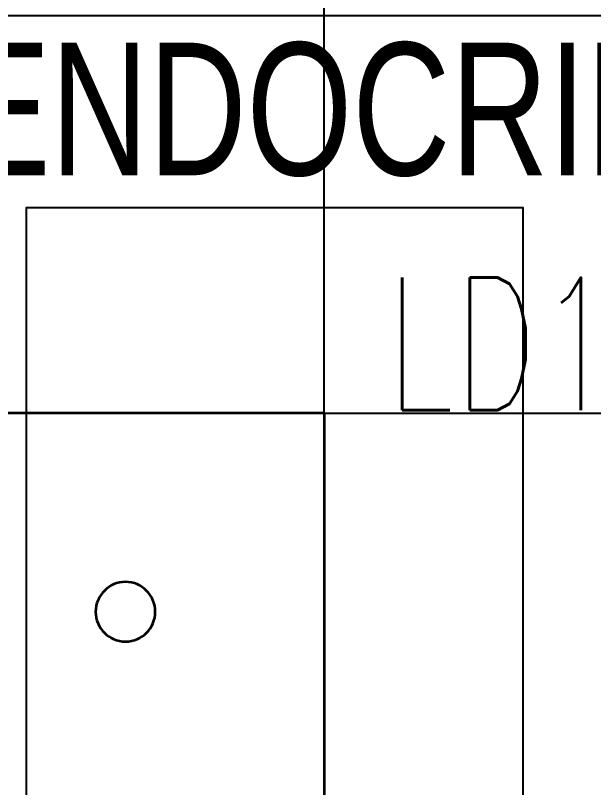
# Model space of a CAD drawing. Extents: x -12260 to 57327, y -29287 to 19916.
# Drawn here: x 40210 to 41082, y 6170 to 7335 of the extents above; entities that cross this region are included whole.
import ezdxf
from ezdxf.enums import TextEntityAlignment as Align

# ---------------------------------------------------------------- set-up
doc = ezdxf.new("R2010")
doc.units = 0
doc.header["$LTSCALE"] = 0.25
doc.linetypes.add('DASHDOT', pattern=[25.4, 12.7, -6.35, 0, -6.35])
for name, color, linetype, lineweight in [('01-First Floor$0$72_EGR_BASE_TEXT', 252, 'Continuous', 5), ('01-First Floor$0$LOADING', 253, 'Continuous', 5), ('E-LITE-CIRC-NUMB', 6, 'Continuous', 25), ('E-LITE-CLNG', 150, 'Continuous', 35), ('E-LITE-CLNG-CNDT', 6, 'DASHDOT', 35), ('E-LITE-CTRL', 6, 'Continuous', 25), ('E-LITE-IDEN', 6, 'Continuous', 25)]:
    doc.layers.add(name, color=color, linetype=linetype, lineweight=lineweight)
doc.layers.add('01-First Floor$0$FALSE CEILING', color=251, linetype='Continuous')
doc.styles.add('01-First Floor$0$X3G_ENTITY_9EC9', font='swisscl.ttf', dxfattribs={"height": 0.2})
doc.styles.add('DC_SIMPLEX', font='SIMPLEX.shx', dxfattribs={"width": 0.7})

# ---------------------------------------------------------------- blocks, each defined once
blk = doc.blocks.new('01-First Floor')
at = {"layer": '01-First Floor$0$FALSE CEILING', "linetype": 'Continuous'}
for p, q in [((40676, 5535), (40676, 8610)), ((39476, 7335), (43476, 7335)), ((39476, 6735), (43476, 6735))]:
    blk.add_line(p, q, dxfattribs=at)
at = {"layer": '01-First Floor$0$FALSE CEILING', "elevation": -0.1}
blk.add_lwpolyline([(40226, 5544.6), (40976, 5544.6), (40976, 7044.6), (40226, 7044.6)], close=True, dxfattribs=at)
at = {"layer": '01-First Floor$0$LOADING', "elevation": -0.1}
blk.add_lwpolyline([(40226, 5544.6), (40976, 5544.6), (40976, 7044.6), (40226, 7044.6)], close=True, dxfattribs=at)
at = {"layer": '01-First Floor$0$72_EGR_BASE_TEXT', "insert": (41584.1, 7293.9, 0), "char_height": 200, "attachment_point": 2, "style": '01-First Floor$0$X3G_ENTITY_9EC9'}
blk.add_mtext('ENDOCRINOLOGY CLINIC  (1)', dxfattribs=at)
blk = doc.blocks.new('*U16')
blk.add_lwpolyline([(-300, 300), (-300, -300), (300, -300), (300, 300)], close=True)
blk.add_circle((0, 0), 45)
at = {"layer": 'E-LITE-CIRC-NUMB', "style": 'DC_SIMPLEX', "width": 0.7, "flags": 8}
blk.add_attdef('CIRCUIT', text='', height=200, rotation=0, dxfattribs=at).set_placement((-473.9, 300), align=Align.RIGHT)
at = {"layer": 'E-LITE-CTRL', "style": 'DC_SIMPLEX', "width": 0.7, "flags": 8}
blk.add_attdef('CONTROL', (1118.9, -935), '', height=200, rotation=360, dxfattribs=at)
at = {"layer": 'E-LITE-IDEN', "style": 'DC_SIMPLEX', "width": 0.7, "flags": 8}
blk.add_attdef('TYPE', (460.4, 457.6), '', height=200, rotation=360, dxfattribs=at)

msp = doc.modelspace()

# ---------------------------------------------------------------- block references
at = {"layer": 'E-LITE-CLNG'}
ref = msp.add_blockref('*U16', (40376, 6435.1), dxfattribs=dict(at, xscale=-1))
ref.add_attrib('TYPE', 'LD1', (40769.5, 6739.5), dxfattribs={"layer": 'E-LITE-IDEN', "height": 200, "rotation": 0, "style": 'DC_SIMPLEX', "width": 0.7, "flags": 8})
at = {"layer": 'E-LITE-CLNG-CNDT'}
msp.add_blockref('01-First Floor', (0, 0), dxfattribs=at)

doc.saveas('drawing.dxf')
